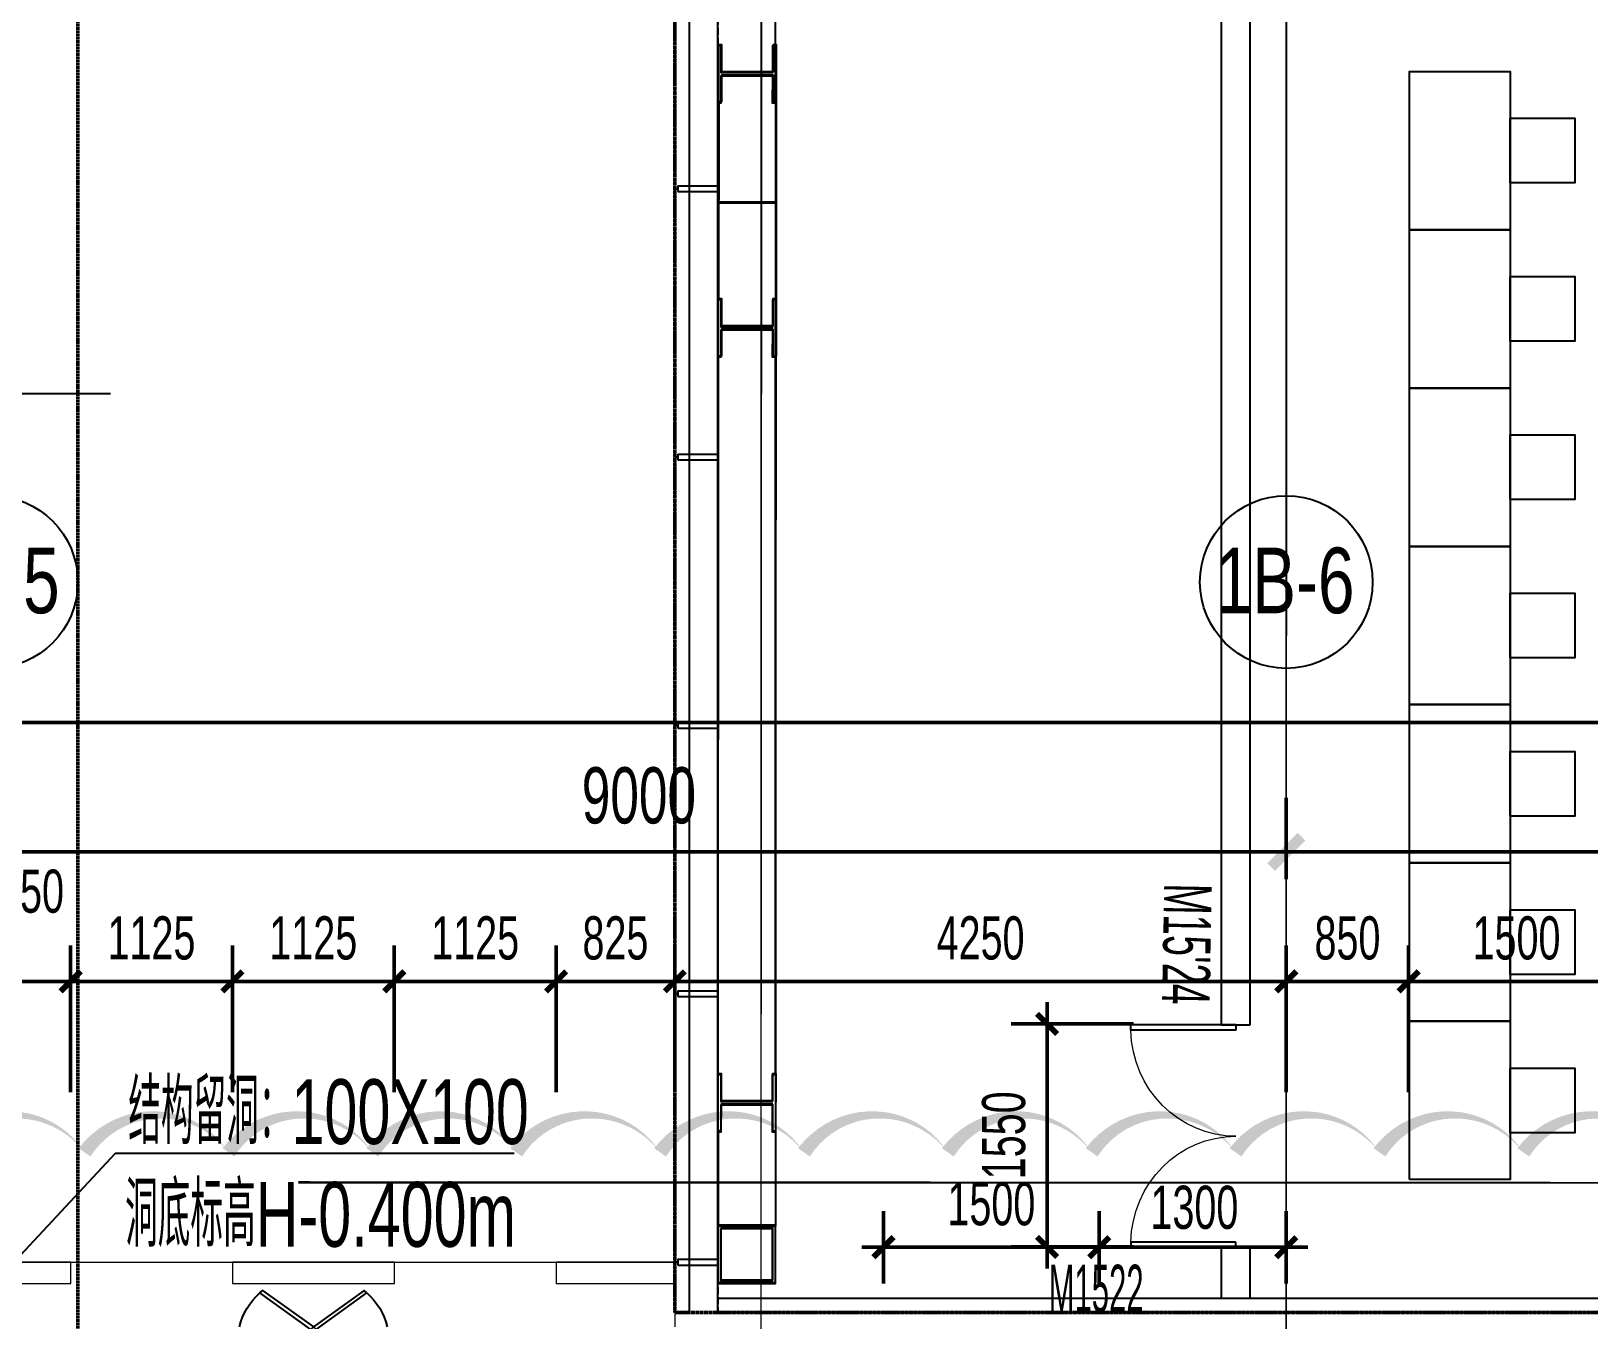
# Model space of a CAD drawing. Header units: millimetres. Extents: x 285006 to 3037698, y -2820855 to 192241.
# Drawn here: x 1091273 to 1102100, y 53714 to 62669 of the extents above; entities that cross this region are included whole.
import ezdxf
from ezdxf.enums import TextEntityAlignment as Align
from ezdxf.xclip import XClip

# ---------------------------------------------------------------- set-up
doc = ezdxf.new("R2010")
doc.units = ezdxf.units.MM
doc.header["$XCLIPFRAME"] = 2
doc.header["$PDMODE"] = 35
doc.header["$PDSIZE"] = -0.1
for name, pattern in [('1#B-6F$0$DOTE', [2.42, 2, -0.2, 0.02, -0.2]), ('1#C-6F$0$CONTINOUS', [0]), ('1#C-6F$0$DASH', [0.35, 0.25, -0.1]), ('1#C-6F$0$DASHED2', [0.375, 0.25, -0.125]), ('1#C-6F$0$DOTE', [2.42, 2, -0.2, 0.02, -0.2]), ('ACAD_ISO02W100', [15, 12, -3]), ('DASH', [0.35, 0.25, -0.1]), ('GRID-1B-4~RF$0$DOTE', [2.42, 2, -0.2, 0.02, -0.2]), ('WALL-1C-6F-1$0$CONTINOUS', [0])]:
    doc.linetypes.add(name, pattern=pattern)
for name, color, linetype, lineweight in [('1#B-6F$0$A-ANNO-GRID', 10, '1#B-6F$0$DOTE', 18), ('1#C-6F$0$A-ANNO-GRID', 10, '1#C-6F$0$DOTE', 18), ('A-WALL-TEMP', 2, 'ACAD_ISO02W100', 50), ('DIM-1B-6F$0$A-ANNO-DIMS', 73, 'Continuous', 18), ('DOOR-1B-IDEN-6F$0$A-DOOR-IDEN', 7, 'Continuous', 25), ('EXWALL-1B-6F$0$A-FLOR-UNDR', 11, 'Continuous', 18), ('EXWALL-1B-6F$0$A-WALL-GLAZ', 142, 'Continuous', 18), ('EXWALL-1B-6F$0$A-WALL-STON', 31, 'Continuous', 18), ('GRID-1B-4~RF$0$A-ANNO-GRID', 10, 'GRID-1B-4~RF$0$DOTE', 18), ('GRID-1B-4~RF$0$A-ANNO-GRID-DIMS', 117, 'Continuous', 18), ('GRID-1B-4~RF$0$A-ANNO-SYMB', 4, 'Continuous', 25), ('GRID-1B-4~RF$0$A-ANNO-TEXT', 7, 'Continuous', 25), ('GRID-1B-4~RF$0$A-SHET-TEXT', 7, 'Continuous', 25), ('VERT-IDEN-1B-4F$0$A-COND-IDEN-TEXT', 11, 'Continuous', 18), ('VERT-IDEN-1B-4F$0$A-ROOM-IDEN', 7, 'Continuous', 25), ('WALL-1C-6F-1$0$A-FLOR-UNDR', 11, 'Continuous', 18), ('WALL-1C-6F-1$0$A-WALL-GLAZ', 142, 'Continuous', 18), ('板边洞口-1C-6F$0$A-HOLE', 5, 'Continuous', 25)]:
    doc.layers.add(name, color=color, linetype=linetype, lineweight=lineweight)
for name, color, linetype in [('1#C-6F$0$0-XREF', 7, 'Continuous'), ('1#C-6F$0$A-DOOR-FIRE-IDEN', 7, 'Continuous'), ('1#C-6F$0$A-WALL', 2, 'Continuous'), ('1#C-6F$0$S-W-BEAMLINE', 4, '1#C-6F$0$DASHED2'), ('20230731变更修改', 41, 'Continuous'), ('4玻璃幕墙', 1, 'Continuous'), ('6铝型材', 8, 'Continuous'), ('A-DOOR', 60, 'Continuous'), ('A-WALL', 2, 'Continuous'), ('FURN-1C-7F$0$I-FURN', 252, 'Continuous'), ('WALL-地台', 8, 'Continuous')]:
    doc.layers.add(name, color=color, linetype=linetype)
doc.styles.add('1#C-6F$0$HYGB2014', font='hygbsz.shx', dxfattribs={"width": 0.7, "bigfont": 'hygbhz.shx'})
doc.styles.add('DIM-1B-6F$0$HYGB2014', font='hygbsz.shx', dxfattribs={"width": 0.7, "bigfont": 'hygbhz.shx'})
doc.styles.add('DOOR-1B-IDEN-6F$0$HYGB2014', font='hygbsz.shx', dxfattribs={"width": 0.7, "bigfont": 'hygbhz.shx'})
doc.styles.add('GRID-1B-4~RF$0$HYGB2014', font='hygbsz.shx', dxfattribs={"width": 0.7, "bigfont": 'hygbhz.shx'})
doc.styles.add('GRID-1B-4~RF$0$STANDARD', font='hygbsz.shx', dxfattribs={"width": 0.7, "bigfont": 'hygbhz.shx'})
doc.styles.add('VERT-IDEN-1B-4F$0$HYGB2014', font='hygbsz.shx', dxfattribs={"width": 0.7, "bigfont": 'hygbhz.shx'})
doc.dimstyles.new('DIM-1B-6F$0$DIMN', dxfattribs={"dimtxt": 300, "dimasz": 100, "dimexe": 250, "dimexo": 300, "dimgap": 0, "dimtad": 0, "dimdec": 0, "dimzin": 0, "dimdsep": 46, "dimtxsty": 'DIM-1B-6F$0$HYGB2014', "dimblk": 'DIM-1B-6F$0$_archtick', "dimcen": 0.09, "dimdle": 150, "dimclrt": 7, "dimazin": 0, "dimtfac": 1, "dimtdec": 0, "dimtix": 1, "dimtmove": 2, "dimatfit": 3, "dimfxl": 1, "dimtvp": 1, "dimtolj": 1, "dimtzin": 0, "dimarcsym": 0})
doc.dimstyles.new('GRID-1B-4~RF$0$HYDIMN150', dxfattribs={"dimscale": 1.5, "dimtxt": 300, "dimasz": 1, "dimexe": 250, "dimexo": 300, "dimgap": 0, "dimtad": 0, "dimdec": 0, "dimzin": 0, "dimdsep": 46, "dimtxsty": 'GRID-1B-4~RF$0$HYGB2014', "dimblk": 'GRID-1B-4~RF$0$_archtick', "dimcen": 0.09, "dimclrt": 7, "dimazin": 0, "dimtfac": 1, "dimtdec": 0, "dimtix": 1, "dimtmove": 2, "dimatfit": 3, "dimfxl": 1, "dimtvp": 1, "dimtolj": 1, "dimtzin": 0, "dimarcsym": 0})

# ---------------------------------------------------------------- blocks, each defined once
blk = doc.blocks.new('WALL-1C-6F-1$0$mullion_____')
at = {"layer": '6铝型材'}
for p, q in [((-36798, -1713), (-36798, -1433)), ((-36798, -1433), (-36758, -1433)), ((-36758, -1713), (-36758, -1433)), ((-36798, -1713), (-36758, -1713)), ((-36778, -1713), (-36778, -1733))]:
    blk.add_line(p, q, dxfattribs=at)
blk = doc.blocks.new('WALL-1C-6F-1')
at = {"layer": '4玻璃幕墙'}
blk.add_lwpolyline([(98374985, 18794859), (98374985, 18768923)], dxfattribs=at)
at = {"layer": 'WALL-1C-6F-1$0$A-FLOR-UNDR', "linetype": 'WALL-1C-6F-1$0$CONTINOUS', "lineweight": -3, "ltscale": 3}
blk.add_line((98375185, 18769022), (98388435, 18769022), dxfattribs=at)
at = {"layer": 'WALL-地台', "linetype": 'DASH', "ltscale": 200}
blk.add_line((98374885, 18796546), (98374885, 18768923), dxfattribs=at)
blk.add_lwpolyline([(98375185, 18794859), (98375185, 18768923)], dxfattribs=at)
at = {"layer": 'WALL-1C-6F-1$0$A-WALL-GLAZ', "lineweight": -3, "rotation": 269.9999995734953}
for p in [(98376618, 18739953), (98376618, 18738088), (98376618, 18736224), (98376618, 18734359), (98376618, 18732494)]:
    blk.add_blockref('WALL-1C-6F-1$0$mullion_____', p, dxfattribs=at)
blk = doc.blocks.new('1#C-6F$0$A$C13D20D7F')
at = {"layer": '1#C-6F$0$S-W-BEAMLINE', "color": 6, "linetype": '1#C-6F$0$CONTINOUS'}
blk.add_lwpolyline([(380, 200), (20, 200), (20, 13), (0, 13), (0, 413), (20, 413), (20, 225), (380, 225), (380, 413), (400, 413), (400, 13), (380, 13)], close=True, dxfattribs=at)
blk = doc.blocks.new('1#C-6F$0$A$C346419F8')
at = {"layer": '1#C-6F$0$S-W-BEAMLINE', "color": 6, "linetype": '1#C-6F$0$CONTINOUS'}
for points in [[(0, 400), (0, 0), (400, 0), (400, 400)], [(20, 380), (20, 20), (380, 20), (380, 380)]]:
    blk.add_lwpolyline(points, close=True, dxfattribs=at)
blk = doc.blocks.new('FURN-1C-7F$0$A$C16262FCD')
at = {"layer": 'FURN-1C-7F$0$I-FURN'}
for points in [[(-225, 700), (225, 700), (225, 1150), (-225, 1150)], [(-550, 0), (550, 0), (550, 700), (-550, 700)]]:
    blk.add_lwpolyline(points, close=True, dxfattribs=at)
blk = doc.blocks.new('$DorLib2D$00000002')
for p, q in [((-0.5, 0), (-0.5, 0.4875)), ((-0.475, 0.4875), (-0.5, 0.4875)), ((-0.475, 0), (-0.475, 0.4875)), ((0.475, 0), (0.475, 0.4875)), ((0.475, 0.4875), (0.5, 0.4875)), ((0.5, 0), (0.5, 0.4875)), ((-0.5, 0), (-0.475, 0)), ((0.5, 0), (0.475, 0))]:
    blk.add_line(p, q)
at = {"lineweight": 13}
for centre, start, end in [((-0.4875, 0), 0, 88.53072), ((0.4875, 0), 91.46928, 180)]:
    blk.add_arc(centre, 0.4875, start, end, dxfattribs=at)
blk = doc.blocks.new('A$C1E394068')
at = {"layer": 'A-WALL', "linetype": 'Continuous', "ltscale": 1.5}
for p, q in [((6983, -63552), (6983, -41052)), ((7183, -63552), (7183, -41052)), ((6983, -65452), (6983, -65102)), ((7183, -65452), (7183, -65102))]:
    blk.add_line(p, q, dxfattribs=at)
at = {"layer": 'A-WALL'}
blk.add_line((6983, -65102), (7183, -65102), dxfattribs=at)
at = {"layer": 'A-WALL', "linetype": 'Continuous', "ltscale": 1.5, "elevation": 0}
blk.add_lwpolyline([(6983, -63552), (7183, -63552)], dxfattribs=at)
at = {"layer": 'A-DOOR', "lineweight": -3, "extrusion": (2.65159e-31, 1.30289e-30, -1), "xscale": 1550, "yscale": 1500, "zscale": -1550, "rotation": 270.0000002520364}
blk.add_blockref('$DorLib2D$00000002', (-7083, -64327), dxfattribs=at)
at = {"layer": 'FURN-1C-7F$0$I-FURN', "xscale": -0.9999999999999999, "rotation": 270}
for p in [(8289, -57478), (8289, -58578), (8289, -59678), (8289, -60778), (8289, -61878), (8289, -62978), (8289, -64078)]:
    blk.add_blockref('FURN-1C-7F$0$A$C16262FCD', p, dxfattribs=at)
at = {"layer": '1#C-6F$0$A-DOOR-FIRE-IDEN', "lineweight": -3, "style": '1#C-6F$0$HYGB2014', "width": 0.6}
blk.add_text("M15'24", height=330, rotation=268.9507, dxfattribs=at).set_placement((6907, -62995, 0), align=Align.TOP_CENTER)
blk = doc.blocks.new('A$C64C85CE8')
at = {"elevation": 0}
blk.add_lwpolyline([(80386.5, 23353.8), (94236.5, 23353.8), (94235.8, -30746.3), (80385.8, -30746.2)], close=True, dxfattribs=at)
at = {"layer": '1#C-6F$0$A-WALL', "color": 4, "linetype": '1#C-6F$0$DASH'}
for p, q in [((80685.8, -22343.1, 0), (80685.9, -16301.1, 0)), ((81085.8, -22343.1, 0), (81085.9, -16301.1, 0)), ((80685.7, -29093.5, 0), (80685.8, -23709.2, 0)), ((81085.7, -29093.5, 0), (81085.8, -23709.2, 0))]:
    blk.add_line(p, q, dxfattribs=at)
at = {"layer": '1#C-6F$0$S-W-BEAMLINE', "linetype": '1#C-6F$0$CONTINOUS'}
for p, q in [((80685.8, -22343.1, 0), (80685.7, -23709.2, 0)), ((81085.7, -22343.1, 0), (81085.7, -23709.2, 0)), ((81085.7, -23038.6, 0), (80685.8, -23038.6, 0))]:
    blk.add_line(p, q, dxfattribs=at)
at = {"layer": '1#C-6F$0$S-W-BEAMLINE', "linetype": 'Continuous', "ltscale": 1.5}
for p, q in [((80685.6, -29493.5, 0), (80685.6, -30146.2, 0)), ((81085.7, -29493.5, 0), (81085.7, -30146.2, 0))]:
    blk.add_line(p, q, dxfattribs=at)
at = {"layer": '板边洞口-1C-6F$0$A-HOLE', "linetype": 'Continuous', "ltscale": 1.5, "elevation": 0}
blk.add_lwpolyline([(93935.7, -30746.8), (80685.7, -30746.7), (80686.3, 23053.3), (93936.3, 23053.2), (93935.7, -30746.8)], dxfattribs=at)
at = {"rotation": 359.999308722076}
blk.add_blockref('A$C1E394068', (77203.5, 34805.3, 0), dxfattribs=at)
at = {"layer": '1#C-6F$0$0-XREF', "ltscale": 1.5, "rotation": 359.999308722076}
for name, p in [('WALL-1C-6F-1', (-98294725.8, -18798481.9, 0)), ('1#C-6F$0$A$C13D20D7F', (80685.8, -22355.6, 0)), ('1#C-6F$0$A$C13D20D7F', (80685.8, -24121.7, 0)), ('1#C-6F$0$A$C13D20D7F', (80685.7, -29506, 0)), ('1#C-6F$0$A$C346419F8', (80685.7, -30546.2, 0))]:
    blk.add_blockref(name, p, dxfattribs=at)
blk = doc.blocks.new('1#C-6F$0$A$C465C26A5')
at = {"layer": '1#C-6F$0$A-ANNO-GRID', "ltscale": 1.5}
for p, q in [((-12650, -1700), (-12650, 56496.4)), ((-9000, -1700), (-9000, 56496.4)), ((-15865.9, 0), (5275, 0))]:
    blk.add_line(p, q, dxfattribs=at)
blk = doc.blocks.new('DIM-1B-6F$0$_archtick')
at = {"const_width": 0.4}
blk.add_lwpolyline([(-0.7, -0.7), (0.7, 0.7)], dxfattribs=at)
blk = doc.blocks.new('*D704')
at = {"layer": 'Defpoints', "color": 0, "transparency": 16777216}
for p in [(-9763, 23205), (-10663, 21655), (-9763, 21655)]:
    blk.add_point(p, dxfattribs=at)
at = {"layer": 'DIM-1B-6F$0$A-ANNO-DIMS', "color": 0, "lineweight": -2, "transparency": 16777216}
for p, q in [((-10663, 23355), (-10663, 21505)), ((-10063, 23205), (-10913, 23205)), ((-10063, 21655), (-10913, 21655))]:
    blk.add_line(p, q, dxfattribs=at)
at = {"layer": 'DIM-1B-6F$0$A-ANNO-DIMS', "color": 0, "lineweight": -2, "transparency": 16777216, "xscale": 100, "yscale": 100, "zscale": 100}
for p, rotation in [((-10663, 23205), 90), ((-10663, 21655), 270)]:
    blk.add_blockref('DIM-1B-6F$0$_archtick', p, dxfattribs=dict(at, rotation=rotation))
at = {"layer": 'DIM-1B-6F$0$A-ANNO-DIMS', "color": 7, "transparency": 16777216, "insert": (-10963, 22430), "char_height": 300, "attachment_point": 5, "rotation": 90, "style": 'DIM-1B-6F$0$HYGB2014'}
blk.add_mtext('\\A1;1550', dxfattribs=at)
blk = doc.blocks.new('*D686')
at = {"layer": 'Defpoints', "color": 0, "transparency": 16777216}
for p in [(-10300, 21653), (-11800, 21100), (-10300, 21100)]:
    blk.add_point(p, dxfattribs=at)
at = {"layer": 'DIM-1B-6F$0$A-ANNO-DIMS', "color": 0, "lineweight": -2, "transparency": 16777216}
for p, q in [((-11800, 21400), (-11800, 21903)), ((-10300, 21400), (-10300, 21903)), ((-11950, 21653), (-10150, 21653))]:
    blk.add_line(p, q, dxfattribs=at)
at = {"layer": 'DIM-1B-6F$0$A-ANNO-DIMS', "color": 0, "lineweight": -2, "transparency": 16777216, "xscale": 100, "yscale": 100, "zscale": 100, "rotation": 180}
blk.add_blockref('DIM-1B-6F$0$_archtick', (-11800, 21653), dxfattribs=at)
at = {"layer": 'DIM-1B-6F$0$A-ANNO-DIMS', "color": 0, "lineweight": -2, "transparency": 16777216, "xscale": 100, "yscale": 100, "zscale": 100}
blk.add_blockref('DIM-1B-6F$0$_archtick', (-10300, 21653), dxfattribs=at)
at = {"layer": 'DIM-1B-6F$0$A-ANNO-DIMS', "color": 7, "transparency": 16777216, "insert": (-11050, 21953), "char_height": 300, "attachment_point": 5, "style": 'DIM-1B-6F$0$HYGB2014'}
blk.add_mtext('\\A1;1500', dxfattribs=at)
blk = doc.blocks.new('*D687')
at = {"layer": 'Defpoints', "color": 0, "transparency": 16777216}
for p in [(-9000, 21653), (-10300, 21100), (-9000, 21100)]:
    blk.add_point(p, dxfattribs=at)
at = {"layer": 'DIM-1B-6F$0$A-ANNO-DIMS', "color": 0, "lineweight": -2, "transparency": 16777216}
for p, q in [((-10300, 21400), (-10300, 21903)), ((-9000, 21400), (-9000, 21903)), ((-10450, 21653), (-8850, 21653))]:
    blk.add_line(p, q, dxfattribs=at)
at = {"layer": 'DIM-1B-6F$0$A-ANNO-DIMS', "color": 0, "lineweight": -2, "transparency": 16777216, "xscale": 100, "yscale": 100, "zscale": 100, "rotation": 180}
blk.add_blockref('DIM-1B-6F$0$_archtick', (-10300, 21653), dxfattribs=at)
at = {"layer": 'DIM-1B-6F$0$A-ANNO-DIMS', "color": 0, "lineweight": -2, "transparency": 16777216, "xscale": 100, "yscale": 100, "zscale": 100}
blk.add_blockref('DIM-1B-6F$0$_archtick', (-9000, 21653), dxfattribs=at)
at = {"layer": 'DIM-1B-6F$0$A-ANNO-DIMS', "color": 7, "transparency": 16777216, "insert": (-9639, 21928), "char_height": 300, "attachment_point": 5, "style": 'DIM-1B-6F$0$HYGB2014'}
blk.add_mtext('\\A1;1300', dxfattribs=at)
blk = doc.blocks.new('VERT-IDEN-1B-4F')
at = {"layer": 'VERT-IDEN-1B-4F$0$A-COND-IDEN-TEXT', "lineweight": -3}
blk.add_lwpolyline([(98373768, 18770027), (98370995, 18770027), (98367635, 18766422)], dxfattribs=at)
at = {"layer": 'VERT-IDEN-1B-4F$0$A-ROOM-IDEN', "lineweight": -3, "style": 'VERT-IDEN-1B-4F$0$HYGB2014', "width": 0.7}
for s, p in [('结构留洞：100X100', (98371086, 18770092, 0)), ('洞底标高H-0.400m', (98371064, 18769378, 0))]:
    blk.add_text(s, height=450, dxfattribs=at).set_placement(p)
blk = doc.blocks.new('DOOR-1B-IDEN-6F')
at = {"layer": 'DOOR-1B-IDEN-6F$0$A-DOOR-IDEN', "style": 'DOOR-1B-IDEN-6F$0$HYGB2014', "width": 0.5}
blk.add_text('M1522', height=330, dxfattribs=at).set_placement((98377483, 18769088), align=Align.MIDDLE_LEFT)
blk = doc.blocks.new('1#B-6F$0$A$C465C26A5')
at = {"layer": '1#B-6F$0$A-ANNO-GRID', "ltscale": 1.5}
for p, q in [((-12650, -1700), (-12650, 56496.4)), ((-9000, -1700), (-9000, 56496.4)), ((-15865.9, 0), (5275, 0))]:
    blk.add_line(p, q, dxfattribs=at)
blk = doc.blocks.new('*D796')
at = {"layer": 'Defpoints', "color": 0, "transparency": 16777216}
for p in [(-17450, 23500), (-18000, 22429), (-17450, 22429)]:
    blk.add_point(p, dxfattribs=at)
at = {"layer": 'DIM-1B-6F$0$A-ANNO-DIMS', "color": 0, "lineweight": -2, "transparency": 16777216}
for p, q in [((-18000, 22729), (-18000, 23750)), ((-17450, 22729), (-17450, 23750)), ((-18150, 23500), (-17300, 23500))]:
    blk.add_line(p, q, dxfattribs=at)
at = {"layer": 'DIM-1B-6F$0$A-ANNO-DIMS', "color": 0, "lineweight": -2, "transparency": 16777216, "xscale": 100, "yscale": 100, "zscale": 100, "rotation": 180}
blk.add_blockref('DIM-1B-6F$0$_archtick', (-18000, 23500), dxfattribs=at)
at = {"layer": 'DIM-1B-6F$0$A-ANNO-DIMS', "color": 0, "lineweight": -2, "transparency": 16777216, "xscale": 100, "yscale": 100, "zscale": 100}
blk.add_blockref('DIM-1B-6F$0$_archtick', (-17450, 23500), dxfattribs=at)
at = {"layer": 'DIM-1B-6F$0$A-ANNO-DIMS', "color": 7, "transparency": 16777216, "insert": (-17725, 24125), "char_height": 300, "attachment_point": 5, "style": 'DIM-1B-6F$0$HYGB2014'}
blk.add_mtext('\\A1;550', dxfattribs=at)
blk = doc.blocks.new('*D797')
at = {"layer": 'Defpoints', "color": 0, "transparency": 16777216}
for p in [(-16325, 23500), (-17450, 22429), (-16325, 22429)]:
    blk.add_point(p, dxfattribs=at)
at = {"layer": 'DIM-1B-6F$0$A-ANNO-DIMS', "color": 0, "lineweight": -2, "transparency": 16777216}
for p, q in [((-17450, 22729), (-17450, 23750)), ((-16325, 22729), (-16325, 23750)), ((-17600, 23500), (-16175, 23500))]:
    blk.add_line(p, q, dxfattribs=at)
at = {"layer": 'DIM-1B-6F$0$A-ANNO-DIMS', "color": 0, "lineweight": -2, "transparency": 16777216, "xscale": 100, "yscale": 100, "zscale": 100, "rotation": 180}
blk.add_blockref('DIM-1B-6F$0$_archtick', (-17450, 23500), dxfattribs=at)
at = {"layer": 'DIM-1B-6F$0$A-ANNO-DIMS', "color": 0, "lineweight": -2, "transparency": 16777216, "xscale": 100, "yscale": 100, "zscale": 100}
blk.add_blockref('DIM-1B-6F$0$_archtick', (-16325, 23500), dxfattribs=at)
at = {"layer": 'DIM-1B-6F$0$A-ANNO-DIMS', "color": 7, "transparency": 16777216, "insert": (-16888, 23800), "char_height": 300, "attachment_point": 5, "style": 'DIM-1B-6F$0$HYGB2014'}
blk.add_mtext('\\A1;1125', dxfattribs=at)
blk = doc.blocks.new('*D798')
at = {"layer": 'Defpoints', "color": 0, "transparency": 16777216}
for p in [(-15200, 23500), (-16325, 22429), (-15200, 22429)]:
    blk.add_point(p, dxfattribs=at)
at = {"layer": 'DIM-1B-6F$0$A-ANNO-DIMS', "color": 0, "lineweight": -2, "transparency": 16777216}
for p, q in [((-16325, 22729), (-16325, 23750)), ((-15200, 22729), (-15200, 23750)), ((-16475, 23500), (-15050, 23500))]:
    blk.add_line(p, q, dxfattribs=at)
at = {"layer": 'DIM-1B-6F$0$A-ANNO-DIMS', "color": 0, "lineweight": -2, "transparency": 16777216, "xscale": 100, "yscale": 100, "zscale": 100, "rotation": 180}
blk.add_blockref('DIM-1B-6F$0$_archtick', (-16325, 23500), dxfattribs=at)
at = {"layer": 'DIM-1B-6F$0$A-ANNO-DIMS', "color": 0, "lineweight": -2, "transparency": 16777216, "xscale": 100, "yscale": 100, "zscale": 100}
blk.add_blockref('DIM-1B-6F$0$_archtick', (-15200, 23500), dxfattribs=at)
at = {"layer": 'DIM-1B-6F$0$A-ANNO-DIMS', "color": 7, "transparency": 16777216, "insert": (-15763, 23800), "char_height": 300, "attachment_point": 5, "style": 'DIM-1B-6F$0$HYGB2014'}
blk.add_mtext('\\A1;1125', dxfattribs=at)
blk = doc.blocks.new('*D799')
at = {"layer": 'Defpoints', "color": 0, "transparency": 16777216}
for p in [(-14075, 23500), (-15200, 22429), (-14075, 22429)]:
    blk.add_point(p, dxfattribs=at)
at = {"layer": 'DIM-1B-6F$0$A-ANNO-DIMS', "color": 0, "lineweight": -2, "transparency": 16777216}
for p, q in [((-15200, 22729), (-15200, 23750)), ((-14075, 22729), (-14075, 23750)), ((-15350, 23500), (-13925, 23500))]:
    blk.add_line(p, q, dxfattribs=at)
at = {"layer": 'DIM-1B-6F$0$A-ANNO-DIMS', "color": 0, "lineweight": -2, "transparency": 16777216, "xscale": 100, "yscale": 100, "zscale": 100, "rotation": 180}
blk.add_blockref('DIM-1B-6F$0$_archtick', (-15200, 23500), dxfattribs=at)
at = {"layer": 'DIM-1B-6F$0$A-ANNO-DIMS', "color": 0, "lineweight": -2, "transparency": 16777216, "xscale": 100, "yscale": 100, "zscale": 100}
blk.add_blockref('DIM-1B-6F$0$_archtick', (-14075, 23500), dxfattribs=at)
at = {"layer": 'DIM-1B-6F$0$A-ANNO-DIMS', "color": 7, "transparency": 16777216, "insert": (-14638, 23800), "char_height": 300, "attachment_point": 5, "style": 'DIM-1B-6F$0$HYGB2014'}
blk.add_mtext('\\A1;1125', dxfattribs=at)
blk = doc.blocks.new('*D800')
at = {"layer": 'Defpoints', "color": 0, "transparency": 16777216}
for p in [(-13250, 23500), (-14075, 22429), (-13250, 22429)]:
    blk.add_point(p, dxfattribs=at)
at = {"layer": 'DIM-1B-6F$0$A-ANNO-DIMS', "color": 0, "lineweight": -2, "transparency": 16777216}
for p, q in [((-14075, 22729), (-14075, 23750)), ((-13250, 22729), (-13250, 23750)), ((-14225, 23500), (-13100, 23500))]:
    blk.add_line(p, q, dxfattribs=at)
at = {"layer": 'DIM-1B-6F$0$A-ANNO-DIMS', "color": 0, "lineweight": -2, "transparency": 16777216, "xscale": 100, "yscale": 100, "zscale": 100, "rotation": 180}
blk.add_blockref('DIM-1B-6F$0$_archtick', (-14075, 23500), dxfattribs=at)
at = {"layer": 'DIM-1B-6F$0$A-ANNO-DIMS', "color": 0, "lineweight": -2, "transparency": 16777216, "xscale": 100, "yscale": 100, "zscale": 100}
blk.add_blockref('DIM-1B-6F$0$_archtick', (-13250, 23500), dxfattribs=at)
at = {"layer": 'DIM-1B-6F$0$A-ANNO-DIMS', "color": 7, "transparency": 16777216, "insert": (-13663, 23800), "char_height": 300, "attachment_point": 5, "style": 'DIM-1B-6F$0$HYGB2014'}
blk.add_mtext('\\A1;825', dxfattribs=at)
blk = doc.blocks.new('*D833')
at = {"layer": 'Defpoints', "color": 0, "transparency": 16777216}
for p in [(-9000, 23500), (-13250, 22429), (-9000, 22429)]:
    blk.add_point(p, dxfattribs=at)
at = {"layer": 'DIM-1B-6F$0$A-ANNO-DIMS', "color": 0, "lineweight": -2, "transparency": 16777216}
for p, q in [((-13250, 22729), (-13250, 23750)), ((-9000, 22729), (-9000, 23750)), ((-13400, 23500), (-8850, 23500))]:
    blk.add_line(p, q, dxfattribs=at)
at = {"layer": 'DIM-1B-6F$0$A-ANNO-DIMS', "color": 0, "lineweight": -2, "transparency": 16777216, "xscale": 100, "yscale": 100, "zscale": 100, "rotation": 180}
blk.add_blockref('DIM-1B-6F$0$_archtick', (-13250, 23500), dxfattribs=at)
at = {"layer": 'DIM-1B-6F$0$A-ANNO-DIMS', "color": 0, "lineweight": -2, "transparency": 16777216, "xscale": 100, "yscale": 100, "zscale": 100}
blk.add_blockref('DIM-1B-6F$0$_archtick', (-9000, 23500), dxfattribs=at)
at = {"layer": 'DIM-1B-6F$0$A-ANNO-DIMS', "color": 7, "transparency": 16777216, "insert": (-11125, 23800), "char_height": 300, "attachment_point": 5, "style": 'DIM-1B-6F$0$HYGB2014'}
blk.add_mtext('\\A1;4250', dxfattribs=at)
blk = doc.blocks.new('*D834')
at = {"layer": 'Defpoints', "color": 0, "transparency": 16777216}
for p in [(-8150, 23500), (-9000, 22429), (-8150, 22429)]:
    blk.add_point(p, dxfattribs=at)
at = {"layer": 'DIM-1B-6F$0$A-ANNO-DIMS', "color": 0, "lineweight": -2, "transparency": 16777216}
for p, q in [((-9000, 22729), (-9000, 23750)), ((-8150, 22729), (-8150, 23750)), ((-9150, 23500), (-8000, 23500))]:
    blk.add_line(p, q, dxfattribs=at)
at = {"layer": 'DIM-1B-6F$0$A-ANNO-DIMS', "color": 0, "lineweight": -2, "transparency": 16777216, "xscale": 100, "yscale": 100, "zscale": 100, "rotation": 180}
blk.add_blockref('DIM-1B-6F$0$_archtick', (-9000, 23500), dxfattribs=at)
at = {"layer": 'DIM-1B-6F$0$A-ANNO-DIMS', "color": 0, "lineweight": -2, "transparency": 16777216, "xscale": 100, "yscale": 100, "zscale": 100}
blk.add_blockref('DIM-1B-6F$0$_archtick', (-8150, 23500), dxfattribs=at)
at = {"layer": 'DIM-1B-6F$0$A-ANNO-DIMS', "color": 7, "transparency": 16777216, "insert": (-8575, 23800), "char_height": 300, "attachment_point": 5, "style": 'DIM-1B-6F$0$HYGB2014'}
blk.add_mtext('\\A1;850', dxfattribs=at)
blk = doc.blocks.new('*D835')
at = {"layer": 'Defpoints', "color": 0, "transparency": 16777216}
for p in [(-6650, 23500), (-8150, 22429), (-6650, 22429)]:
    blk.add_point(p, dxfattribs=at)
at = {"layer": 'DIM-1B-6F$0$A-ANNO-DIMS', "color": 0, "lineweight": -2, "transparency": 16777216}
for p, q in [((-8150, 22729), (-8150, 23750)), ((-6650, 22729), (-6650, 23750)), ((-8300, 23500), (-6500, 23500))]:
    blk.add_line(p, q, dxfattribs=at)
at = {"layer": 'DIM-1B-6F$0$A-ANNO-DIMS', "color": 0, "lineweight": -2, "transparency": 16777216, "xscale": 100, "yscale": 100, "zscale": 100, "rotation": 180}
blk.add_blockref('DIM-1B-6F$0$_archtick', (-8150, 23500), dxfattribs=at)
at = {"layer": 'DIM-1B-6F$0$A-ANNO-DIMS', "color": 0, "lineweight": -2, "transparency": 16777216, "xscale": 100, "yscale": 100, "zscale": 100}
blk.add_blockref('DIM-1B-6F$0$_archtick', (-6650, 23500), dxfattribs=at)
at = {"layer": 'DIM-1B-6F$0$A-ANNO-DIMS', "color": 7, "transparency": 16777216, "insert": (-7400, 23800), "char_height": 300, "attachment_point": 5, "style": 'DIM-1B-6F$0$HYGB2014'}
blk.add_mtext('\\A1;1500', dxfattribs=at)
blk = doc.blocks.new('EXWALL-1B-6F$0$幕墙-1125陶板单元')
blk.add_lwpolyline([(-562.5, 150), (562.5, 150), (562.5, 0), (-562.5, 0)], close=True)
blk = doc.blocks.new('EXWALL-1B-6F$0$ef')
at = {"layer": 'EXWALL-1B-6F$0$A-WALL-GLAZ', "lineweight": -3}
for points in [[(98270726, 18746787), (98270744, 18746769), (98271098, 18747022), (98271079, 18747040)], [(98271469, 18746787), (98271451, 18746769), (98271098, 18747022), (98271116, 18747040)]]:
    blk.add_lwpolyline(points, close=True, dxfattribs=at)
for centre, start, end in [((98271019, 18747123), 193.0402, 228.8588), ((98271176, 18747123), 311.1412, 346.9598)]:
    blk.add_arc(centre, 446, start, end, dxfattribs=at)
blk = doc.blocks.new('EXWALL-1B-6F')
at = {"layer": 'EXWALL-1B-6F$0$A-FLOR-UNDR'}
blk.add_lwpolyline([(98333335, 18769022), (98333335, 18769272), (98374885, 18769272), (98374885, 18768822)], dxfattribs=at)
at = {"layer": 'EXWALL-1B-6F$0$A-WALL-STON'}
blk.add_lwpolyline([(98374060, 18769122), (98374885, 18769122), (98374885, 18769272), (98374060, 18769272)], close=True, dxfattribs=at)
at = {"xscale": -1, "rotation": 180}
blk.add_blockref('EXWALL-1B-6F$0$ef', (101275, 37515844), dxfattribs=at)
at = {"layer": 'EXWALL-1B-6F$0$A-WALL-STON', "xscale": -1, "rotation": 180}
for p in [(98370123, 18769272), (98372373, 18769272)]:
    blk.add_blockref('EXWALL-1B-6F$0$幕墙-1125陶板单元', p, dxfattribs=at)
blk = doc.blocks.new('GRID-1B-4~RF$0$_archtick')
at = {"const_width": 0.5}
blk.add_lwpolyline([(-0.7, -0.7), (0.7, 0.7)], dxfattribs=at)
blk = doc.blocks.new('*D644')
at = {"layer": 'Defpoints', "color": 0, "transparency": 16777216}
for p in [(98379135, 18772122), (98370135, 18771482), (98379135, 18771482)]:
    blk.add_point(p, dxfattribs=at)
at = {"layer": 'GRID-1B-4~RF$0$A-ANNO-GRID-DIMS', "color": 0, "lineweight": -2, "transparency": 16777216}
for p, q in [((98370135, 18771932), (98370135, 18772497)), ((98379135, 18771932), (98379135, 18772497)), ((98370135, 18772122), (98379135, 18772122))]:
    blk.add_line(p, q, dxfattribs=at)
at = {"layer": 'GRID-1B-4~RF$0$A-ANNO-GRID-DIMS', "color": 0, "lineweight": -2, "transparency": 16777216, "xscale": 150, "yscale": 150, "zscale": 150, "rotation": 180}
blk.add_blockref('GRID-1B-4~RF$0$_archtick', (98370135, 18772122), dxfattribs=at)
at = {"layer": 'GRID-1B-4~RF$0$A-ANNO-GRID-DIMS', "color": 0, "lineweight": -2, "transparency": 16777216, "xscale": 150, "yscale": 150, "zscale": 150}
blk.add_blockref('GRID-1B-4~RF$0$_archtick', (98379135, 18772122), dxfattribs=at)
at = {"layer": 'GRID-1B-4~RF$0$A-ANNO-GRID-DIMS', "color": 7, "lineweight": -3, "transparency": 16777216, "insert": (98374635, 18772512), "char_height": 390, "attachment_point": 5, "style": 'GRID-1B-4~RF$0$HYGB2014'}
blk.add_mtext('\\A1;9000', dxfattribs=at)
blk = doc.blocks.new('*D645')
at = {"layer": 'Defpoints', "color": 0, "transparency": 16777216}
for p in [(98388135, 18772122), (98379135, 18771482), (98388135, 18771482)]:
    blk.add_point(p, dxfattribs=at)
at = {"layer": 'GRID-1B-4~RF$0$A-ANNO-GRID-DIMS', "color": 0, "lineweight": -2, "transparency": 16777216}
for p, q in [((98379135, 18771932), (98379135, 18772497)), ((98388135, 18771932), (98388135, 18772497)), ((98379135, 18772122), (98388135, 18772122))]:
    blk.add_line(p, q, dxfattribs=at)
at = {"layer": 'GRID-1B-4~RF$0$A-ANNO-GRID-DIMS', "color": 0, "lineweight": -2, "transparency": 16777216, "xscale": 150, "yscale": 150, "zscale": 150, "rotation": 180}
blk.add_blockref('GRID-1B-4~RF$0$_archtick', (98379135, 18772122), dxfattribs=at)
at = {"layer": 'GRID-1B-4~RF$0$A-ANNO-GRID-DIMS', "color": 0, "lineweight": -2, "transparency": 16777216, "xscale": 150, "yscale": 150, "zscale": 150}
blk.add_blockref('GRID-1B-4~RF$0$_archtick', (98388135, 18772122), dxfattribs=at)
at = {"layer": 'GRID-1B-4~RF$0$A-ANNO-GRID-DIMS', "color": 7, "lineweight": -3, "transparency": 16777216, "insert": (98383635, 18772512), "char_height": 390, "attachment_point": 5, "style": 'GRID-1B-4~RF$0$HYGB2014'}
blk.add_mtext('\\A1;9000', dxfattribs=at)
blk = doc.blocks.new('*D648')
at = {"layer": 'Defpoints', "color": 0, "transparency": 16777216}
for p in [(98388135, 18773022), (98334135, 18771782), (98388135, 18771782)]:
    blk.add_point(p, dxfattribs=at)
at = {"layer": 'GRID-1B-4~RF$0$A-ANNO-GRID-DIMS', "color": 0, "lineweight": -2, "transparency": 16777216}
for p, q in [((98334135, 18772232), (98334135, 18773397)), ((98388135, 18772232), (98388135, 18773397)), ((98334135, 18773022), (98388135, 18773022))]:
    blk.add_line(p, q, dxfattribs=at)
at = {"layer": 'GRID-1B-4~RF$0$A-ANNO-GRID-DIMS', "color": 0, "lineweight": -2, "transparency": 16777216, "xscale": 150, "yscale": 150, "zscale": 150, "rotation": 180}
blk.add_blockref('GRID-1B-4~RF$0$_archtick', (98334135, 18773022), dxfattribs=at)
at = {"layer": 'GRID-1B-4~RF$0$A-ANNO-GRID-DIMS', "color": 0, "lineweight": -2, "transparency": 16777216, "xscale": 150, "yscale": 150, "zscale": 150}
blk.add_blockref('GRID-1B-4~RF$0$_archtick', (98388135, 18773022), dxfattribs=at)
at = {"layer": 'GRID-1B-4~RF$0$A-ANNO-GRID-DIMS', "color": 7, "lineweight": -3, "transparency": 16777216, "insert": (98362602, 18773412), "char_height": 390, "attachment_point": 5, "style": 'GRID-1B-4~RF$0$HYGB2014'}
blk.add_mtext('\\A1;54000', dxfattribs=at)
blk = doc.blocks.new('GRID-1B-4~RF$0$_axiso')
blk.add_circle((0, 0), 0.5)
at = {"layer": 'GRID-1B-4~RF$0$A-SHET-TEXT', "style": 'GRID-1B-4~RF$0$STANDARD', "width": 2.471841}
blk.add_attdef('A', text='', height=0.38, dxfattribs=at).set_placement((-0.4101, -0.1809), (0.395, -0.1809), align=Align.FIT)
blk = doc.blocks.new('GRID-1B-4~RF')
at = {"layer": 'GRID-1B-4~RF$0$A-ANNO-GRID', "ltscale": 1.5}
blk.add_line((98379135, 18773397.1), (98379135, 18742447.1), dxfattribs=at)
at = {"layer": 'GRID-1B-4~RF$0$A-ANNO-SYMB'}
ref = blk.add_blockref('GRID-1B-4~RF$0$_axiso', (98370135, 18773997.1), dxfattribs=dict(at, xscale=1200, yscale=1200))
ref.add_attrib('A', '1B-5', dxfattribs={"layer": 'GRID-1B-4~RF$0$A-ANNO-TEXT', "height": 456, "style": 'GRID-1B-4~RF$0$HYGB2014', "width": 0.577833}).set_placement((98369642.9, 18773780.1), (98370609, 18773780.1), align=Align.FIT)
ref = blk.add_blockref('GRID-1B-4~RF$0$_axiso', (98379135, 18773997.1), dxfattribs=dict(at, xscale=1200, yscale=1200))
ref.add_attrib('A', '1B-6', dxfattribs={"layer": 'GRID-1B-4~RF$0$A-ANNO-TEXT', "height": 456, "style": 'GRID-1B-4~RF$0$HYGB2014', "width": 0.585436}).set_placement((98378642.9, 18773780.1), (98379609, 18773780.1), align=Align.FIT)
at = {"layer": 'GRID-1B-4~RF$0$A-ANNO-GRID-DIMS', "color": 117, "lineweight": -3}
dim = blk.add_linear_dim(base=(98388135, 18773022.1), p1=(98334135, 18771781.5), p2=(98388135, 18771781.5), dimstyle='GRID-1B-4~RF$0$HYDIMN150', override={"dimtxt": 260, "dimasz": 100}, dxfattribs=at)
dim.commit()
dim.dimension.update_dxf_attribs({"geometry": '*D648', "text_midpoint": (98362602.1, 18773412.1), "dimtype": 128})
for base, p1, p2, picture, middle in [((98379135, 18772122.1), (98370135, 18771481.5), (98379135, 18771481.5), '*D644', (98374635, 18772512.1)), ((98388135, 18772122.1), (98379135, 18771481.5), (98388135, 18771481.5), '*D645', (98383635, 18772512.1))]:
    dim = blk.add_linear_dim(base=base, p1=p1, p2=p2, dimstyle='GRID-1B-4~RF$0$HYDIMN150', override={"dimtxt": 260, "dimasz": 100}, dxfattribs=at)
    dim.commit()
    dim.dimension.update_dxf_attribs({"geometry": picture, "text_midpoint": middle})
blk = doc.blocks.new('A$C6D7E459B')
at = {"layer": '1#C-6F$0$A-WALL', "color": 4, "linetype": '1#C-6F$0$DASH'}
for p, q in [((-12949.1, 22859.8, 0), (-12946.2, 28244.1, 0)), ((-12549.1, 22859.5, 0), (-12546.2, 28243.9, 0))]:
    blk.add_line(p, q, dxfattribs=at)
at = {"layer": '1#C-6F$0$S-W-BEAMLINE', "linetype": '1#C-6F$0$CONTINOUS'}
for p, q in [((-12945.5, 29610.2, 0), (-12946.3, 28244.1, 0)), ((-12545.6, 29610, 0), (-12546.3, 28243.9, 0)), ((-12546, 28914.4, 0), (-12945.9, 28914.6, 0))]:
    blk.add_line(p, q, dxfattribs=at)
at = {"layer": '1#C-6F$0$S-W-BEAMLINE', "linetype": 'Continuous', "ltscale": 1.5}
for p, q in [((-12949.4, 22459.8, 0), (-12949.8, 21807.1, 0)), ((-12549.4, 22459.5, 0), (-12549.7, 21806.9, 0))]:
    blk.add_line(p, q, dxfattribs=at)
at = {"layer": '20230731变更修改'}
blk.add_lwpolyline([(-30772.4, 20752.7), (-25007.1, 27584.5), (-17172.5, 27584.5)], dxfattribs=at)
blk.add_lwpolyline([(-6352.6, 22311.8, 0, 100, 0.5205671), (-7352.6, 22311.8, 0, 100, 0.5205671), (-8352.6, 22311.8, 0, 100, 0.5205671), (-9352.6, 22311.8, 0, 100, 0.5205671), (-10352.6, 22311.8, 0, 100, 0.5205671), (-11352.6, 22311.8, 0, 100, 0.5205671), (-12352.6, 22311.8, 0, 100, 0.5205671), (-13352.6, 22311.8, 0, 100, 0.5205671), (-14352.6, 22311.8, 0, 100, 0.5205671), (-15352.6, 22311.8, 0, 100, 0.5205671), (-16352.6, 22311.8, 0, 100, 0.5205671), (-17352.6, 22311.8, 0, 100, 0.5205671), (-18352.6, 22311.8, 0, 100, 0.5205671)], format="xyseb", dxfattribs=at)
at = {"ltscale": 1.5, "rotation": 359.9692125216086}
blk.add_blockref('1#C-6F$0$A$C465C26A5', (0.4, 22099.7, 0), dxfattribs=at)
at = {"ltscale": 1.5}
ref = blk.add_blockref('1#B-6F$0$A$C465C26A5', (0, 22100), dxfattribs=at)
XClip(ref).set_block_clipping_path([(-17399.9999999851, -1700), (10275, 9149.9998158999)])
for name in ['GRID-1B-4~RF', 'VERT-IDEN-1B-4F', 'EXWALL-1B-6F', 'DOOR-1B-IDEN-6F']:
    blk.add_blockref(name, (-98388135, -18747722.1))
at = {"layer": '1#C-6F$0$0-XREF', "ltscale": 1.5, "rotation": 359.9692125216086}
for name, p in [('1#C-6F$0$A$C13D20D7F', (-12945.5, 29597.7, 0)), ('1#C-6F$0$A$C13D20D7F', (-12946.4, 27831.6, 0)), ('1#C-6F$0$A$C13D20D7F', (-12949.4, 22447.3, 0)), ('1#C-6F$0$A$C346419F8', (-12949.9, 21407.1, 0))]:
    blk.add_blockref(name, p, dxfattribs=at)
at = {"layer": 'DIM-1B-6F$0$A-ANNO-DIMS'}
for base, p1, p2, picture, middle in [((-17450, 23500), (-18000, 22429.1), (-17450, 22429.1), '*D796', (-17725, 24125)), ((-9000, 21652.8), (-10300, 21100), (-9000, 21100), '*D687', (-9639.1, 21927.8))]:
    dim = blk.add_linear_dim(base=base, p1=p1, p2=p2, angle=0, dimstyle='DIM-1B-6F$0$DIMN', dxfattribs=at)
    dim.commit()
    dim.dimension.update_dxf_attribs({"geometry": picture, "text_midpoint": middle, "dimtype": 129})
for p1, p2, distance, picture, middle in [((-17450, 22429.1), (-16325, 22429.1), 1070.9, '*D797', (-16887.5, 23800)), ((-16325, 22429.1), (-15200, 22429.1), 1070.9, '*D798', (-15762.5, 23800)), ((-15200, 22429.1), (-14075, 22429.1), 1070.9, '*D799', (-14637.5, 23800)), ((-14075, 22429.1), (-13250, 22429.1), 1070.9, '*D800', (-13662.5, 23800)), ((-13250, 22429.1), (-9000, 22429.1), 1070.9, '*D833', (-11125, 23800)), ((-9000, 22429.1), (-8150, 22429.1), 1070.9, '*D834', (-8575, 23800)), ((-8150, 22429.1), (-6650, 22429.1), 1070.9, '*D835', (-7400, 23800)), ((-9763.4, 23204.6), (-9763.4, 21654.6), -900, '*D704', (-10963.4, 22429.6)), ((-11800, 21100), (-10300, 21100), 552.8, '*D686', (-11050, 21952.8))]:
    dim = blk.add_aligned_dim(p1=p1, p2=p2, distance=distance, dimstyle='DIM-1B-6F$0$DIMN', dxfattribs=at)
    dim.commit()
    dim.dimension.update_dxf_attribs({"geometry": picture, "text_midpoint": middle})

msp = doc.modelspace()

# ---------------------------------------------------------------- block references
at = {"layer": 'A-WALL-TEMP'}
for name, p in [('A$C6D7E459B', (1108997.1, 32566.3)), ('A$C64C85CE8', (1015361.1, 84512))]:
    msp.add_blockref(name, p, dxfattribs=at)

doc.saveas('drawing.dxf')
